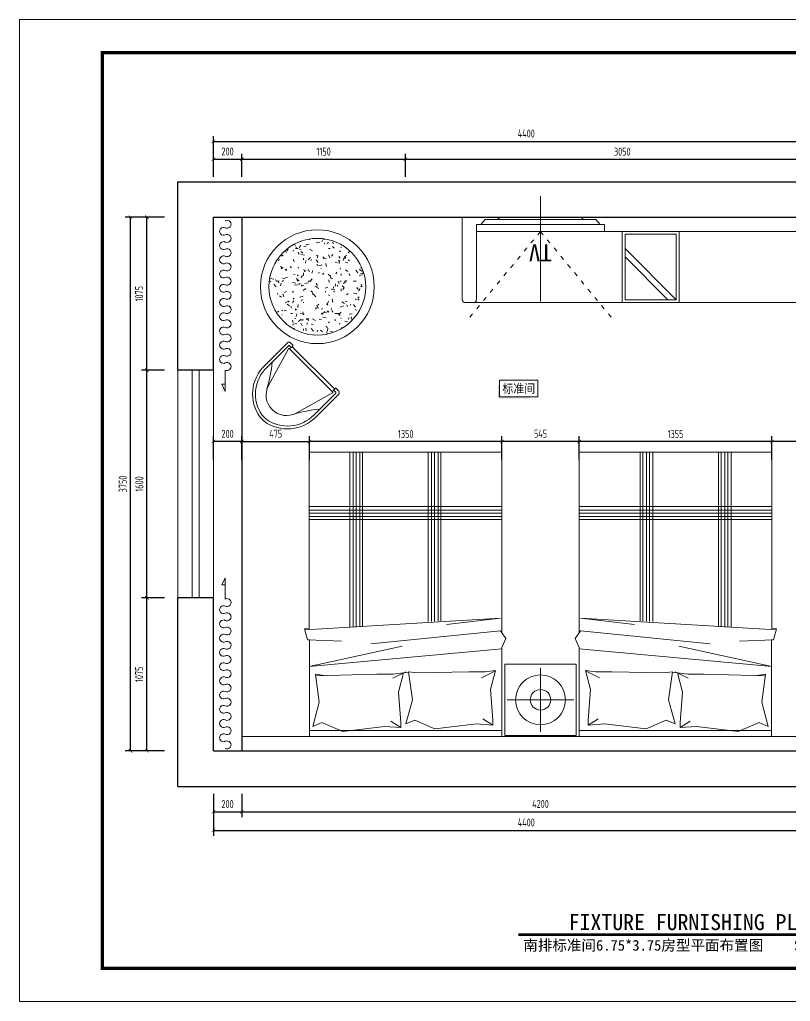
# Model space of a CAD drawing. Header units: millimetres. Extents: x 84706 to 155398, y -6776 to 36429.
# Drawn here: x 84706 to 90124, y 10474 to 17374 of the extents above; entities that cross this region are included whole.
import ezdxf
from ezdxf.enums import TextEntityAlignment as Align

# ---------------------------------------------------------------- set-up
doc = ezdxf.new("R2010")
doc.units = ezdxf.units.MM
for name, pattern in [('ACAD_ISO03W100', [30, 12, -18]), ('DOTE', [61.468, 50.8, -5.08, 0.508, -5.08]), ('HIDDEN', [9.525, 6.35, -3.175])]:
    doc.linetypes.add(name, pattern=pattern)
doc.layers.get('Defpoints').update_dxf_attribs({"color": 250})
for name, color, linetype, lineweight in [('Drawing【图框、表格】', 150, 'Continuous', 0), ('FF-Curtain【平面窗帘】', 32, 'Continuous', 0), ('FF-Text【平面文字】', 2, 'Continuous', 0), ('FF-Win【窗】', 132, 'Continuous', 0), ('FF-【活动成品家具】', 51, 'Continuous', 0), ('RC-dimensions', 44, 'Continuous', 0)]:
    doc.layers.add(name, color=color, linetype=linetype, lineweight=lineweight)
doc.layers.add('WALL【墙体】', color=7, linetype='Continuous')
doc.styles.add('ROMANTIC', font='STXIHEI.TTF', dxfattribs={"bigfont": 'gbcbig.shx'})
doc.styles.add('宋体', font='', dxfattribs={"width": 0.8})
doc.styles.add('尺寸标注', font='ARCHS.SHX', dxfattribs={"width": 0.8})
doc.styles.add('文字', font='')
doc.styles.add('线上图名', font='simhei.ttf')
doc.styles.add('线下图名', font='simhei.ttf')
doc.styles.add('黑体', font='simhei.ttf', dxfattribs={"width": 0.7})
doc.styles.get('宋体').set_extended_font_data('SimSun')
doc.styles.get('文字').set_extended_font_data('SimSun')
doc.dimstyles.new('海龙1：25', dxfattribs={"dimscale": 25, "dimtxt": 2.25, "dimasz": 1, "dimexe": 1.5, "dimexo": 1, "dimgap": 1, "dimtad": 1, "dimdec": 0, "dimrnd": 5, "dimdsep": 46, "dimtxsty": '尺寸标注', "dimblk": 'ARCHTICK', "dimblk1": 'ARCHTICK', "dimblk2": 'ARCHTICK', "dimcen": 1, "dimclrd": 44, "dimclre": 44, "dimclrt": 2, "dimadec": 0, "dimazin": 0, "dimtfac": 1, "dimtdec": 0, "dimtix": 1, "dimtmove": 2, "dimatfit": 3, "dimldrblk": 'hl_arrow2', "dimfxl": 0, "dimarcsym": 0})

# ---------------------------------------------------------------- blocks, each defined once
blk = doc.blocks.new('hlw_3_1600_250')
for p, q in [((-0.5, 0.078125), (0.5, 0.078125)), ((-0.5, -0.078125), (0.5, -0.078125))]:
    blk.add_line(p, q)
at = {"linetype": 'HIDDEN', "ltscale": 15}
for p, q in [((-0.5, 0.015625), (0.5, 0.015625)), ((-0.5, -0.015625), (0.5, -0.015625))]:
    blk.add_line(p, q, dxfattribs=at)
blk = doc.blocks.new('1500平10100181')
at = {"ltscale": 300}
for p, q in [((-1270.6, 991.6), (-770.6, 991.6)), ((-1270.6, 491.6), (-1270.6, 991.6)), ((-770.6, 991.6), (-770.6, 491.6)), ((-749, 1000), (603.1, 1000)), ((-749, 1000), (-749, 374.1)), ((603.1, 1000), (603.1, 320.9)), ((603.1, 1000), (603.1, 345.9)), ((-770.6, 491.6), (-1270.6, 491.6)), ((-1270.6, 491.6), (-770.6, 491.6)), ((-749, 374.1), (-775.9, 311.5)), ((-775.9, 311.5), (-740.1, 257.9)), ((-749, 271.3), (-749, -1000)), ((638.5, 243.1), (606, 239.9)), ((606, 239.9), (606, -999.7)), ((-749, -1000), (603.1, -1000)), ((603.1, -1000), (-749, -1000))]:
    blk.add_line(p, q, dxfattribs=at)
at = {"color": 8}
for p, q in [((-1020.6, 966.9), (-1020.6, 516.3)), ((-770.6, 491.6), (-770.6, 991.6)), ((-749, 958.2), (603.1, 958.2)), ((-686.4, 883.8), (-686.4, 919.5)), ((-686.4, 919.5), (-614.8, 874.8)), ((-686.4, 919.5), (-570, 910.6)), ((-570, 910.6), (-278, 946.4)), ((-278, 946.4), (-137.7, 883.8)), ((-137.7, 883.8), (-75, 910.6)), ((-75, 910.6), (-119.8, 740.7)), ((-39.2, 937.4), (32.4, 892.7)), ((-39.2, 937.4), (77.1, 928.5)), ((-39.2, 901.6), (-39.2, 937.4)), ((-21.3, 687.1), (-39.2, 901.6)), ((77.1, 928.5), (369.1, 964.2)), ((369.1, 964.2), (517.3, 901.6)), ((517.3, 901.6), (580, 928.5)), ((580, 928.5), (535.2, 758.6)), ((-668.5, 669.2), (-686.4, 883.8)), ((-1254.7, 741.6), (-786.5, 741.6)), ((-119.8, 740.7), (-92.9, 544)), ((535.2, 758.6), (562.1, 561.9)), ((-704.3, 535), (-668.5, 669.2)), ((-57.5, 551.6), (-21.3, 687.1)), ((-605.8, 587.2), (-703.4, 538.5)), ((-155.6, 552.9), (-516.3, 544)), ((-92.9, 544), (-155.6, 552.9)), ((14.5, 561.9), (-93.5, 548.4)), ((16.7, 588.7), (-72.8, 544)), ((130.8, 561.9), (14.5, 561.9)), ((560.7, 572.1), (130.8, 561.9)), ((486.3, 572.7), (485.7, 570.5)), ((562.1, 561.9), (486.3, 572.7)), ((-749, 383), (606.9, 508.2)), ((-632.7, 544), (-704.3, 535)), ((-516.3, 544), (-632.7, 544)), ((606.9, 508.2), (-48.2, 365.2)), ((-740.1, 257.9), (172.2, 347.3)), ((603.1, 345.9), (603.1, 320.9)), ((378.1, 329.4), (615.8, 320.5)), ((603.1, 320.9), (616.4, 320.9)), ((616.4, 320.9), (638.5, 243.1)), ((633.7, 248.9), (-740.1, 168.4)), ((-740.1, 168.4), (-360.8, 213.2)), ((229.7, -1000), (229.7, 227.8)), ((250.5, -1000), (250.5, 228.9)), ((274.6, -1000), (274.6, 230.2)), ((295.4, -1000), (295.4, 231.3)), ((319.4, -1000), (319.4, 232.6)), ((-320.9, -1000), (-320.9, 186.7)), ((-300.1, -1000), (-300.1, 187.8)), ((-276, -1000), (-276, 189)), ((-255.2, -1000), (-255.2, 190.1)), ((-231.2, -1000), (-231.2, 191.4)), ((-749, -526.3), (603.1, -526.3)), ((-749, -547.1), (603.1, -547.1)), ((-749, -571.3), (603.1, -571.3)), ((-749, -592.1), (603.1, -592.1)), ((-749, -616), (603.1, -616))]:
    blk.add_line(p, q, dxfattribs=at)
for radius in [175, 72.2]:
    blk.add_circle((-1020.6, 741.6), radius, dxfattribs=at)
blk = doc.blocks.new('_ArchTick')
at = {"color": 2, "linetype": 'ByBlock', "const_width": 0.15}
blk.add_lwpolyline([(-0.5, -0.5), (0.5, 0.5)], dxfattribs=at)
blk = doc.blocks.new('*D33')
at = {"layer": 'Defpoints', "color": 0, "transparency": 16777216}
for p in [(85600.1, 13309.9), (85900.1, 13309.9), (85900.1, 12234.9)]:
    blk.add_point(p, dxfattribs=at)
at = {"layer": 'RC-dimensions', "color": 44, "lineweight": -2, "transparency": 16777216}
for p, q in [((85725.1, 13309.9), (85562.6, 13309.9)), ((85600.1, 12234.9), (85600.1, 13309.9)), ((85725.1, 12234.9), (85562.6, 12234.9))]:
    blk.add_line(p, q, dxfattribs=at)
at = {"layer": 'RC-dimensions', "color": 44, "lineweight": -2, "transparency": 16777216, "xscale": 25, "yscale": 25, "zscale": 25}
for p, rotation in [((85600.1, 13309.9), 90), ((85600.1, 12234.9), 270)]:
    blk.add_blockref('_ArchTick', p, dxfattribs=dict(at, rotation=rotation))
at = {"layer": 'RC-dimensions', "color": 2, "transparency": 16777216, "insert": (85545.8, 12772.4), "char_height": 56.25, "attachment_point": 5, "rotation": 90, "style": '尺寸标注'}
blk.add_mtext('1075', dxfattribs=at)
blk = doc.blocks.new('hl_arrow2')
at = {"color": 2}
blk.add_line((-0.22, 0), (-1, 0), dxfattribs=at)
blk.add_lwpolyline([(-0.22, 0), (-0.86, -0.69), (-0.65, -0.86), (0, 0), (-0.65, 0.86), (-0.86, 0.69)], close=True, dxfattribs=at)
for points in [[(-0.86, 0.69), (-0.65, 0.86), (-0.22, 0), (0, 0)], [(-0.86, -0.69), (-0.65, -0.86), (-0.22, 0), (0, 0)]]:
    blk.add_solid(points, dxfattribs=at)
blk = doc.blocks.new('*D34')
at = {"layer": 'Defpoints', "color": 0, "transparency": 16777216}
for p in [(85600.1, 15984.9), (85900.1, 15984.9), (85900.1, 14909.9)]:
    blk.add_point(p, dxfattribs=at)
at = {"layer": 'RC-dimensions', "color": 44, "lineweight": -2, "transparency": 16777216}
for p, q in [((85725.1, 15984.9), (85562.6, 15984.9)), ((85600.1, 14909.9), (85600.1, 15984.9)), ((85725.1, 14909.9), (85562.6, 14909.9))]:
    blk.add_line(p, q, dxfattribs=at)
at = {"layer": 'RC-dimensions', "color": 44, "lineweight": -2, "transparency": 16777216, "xscale": 25, "yscale": 25, "zscale": 25}
for p, rotation in [((85600.1, 15984.9), 90), ((85600.1, 14909.9), 270)]:
    blk.add_blockref('_ArchTick', p, dxfattribs=dict(at, rotation=rotation))
at = {"layer": 'RC-dimensions', "color": 2, "transparency": 16777216, "insert": (85545.8, 15447.4), "char_height": 56.25, "attachment_point": 5, "rotation": 90, "style": '尺寸标注'}
blk.add_mtext('1075', dxfattribs=at)
blk = doc.blocks.new('*D35')
at = {"layer": 'Defpoints', "color": 0, "transparency": 16777216}
for p in [(85600.1, 14909.9), (85900.1, 14909.9), (85900.1, 13309.9)]:
    blk.add_point(p, dxfattribs=at)
at = {"layer": 'RC-dimensions', "color": 44, "lineweight": -2, "transparency": 16777216}
for p, q in [((85725.1, 14909.9), (85562.6, 14909.9)), ((85600.1, 13309.9), (85600.1, 14909.9)), ((85725.1, 13309.9), (85562.6, 13309.9))]:
    blk.add_line(p, q, dxfattribs=at)
at = {"layer": 'RC-dimensions', "color": 44, "lineweight": -2, "transparency": 16777216, "xscale": 25, "yscale": 25, "zscale": 25}
for p, rotation in [((85600.1, 14909.9), 90), ((85600.1, 13309.9), 270)]:
    blk.add_blockref('_ArchTick', p, dxfattribs=dict(at, rotation=rotation))
at = {"layer": 'RC-dimensions', "color": 2, "transparency": 16777216, "insert": (85547, 14109.9), "char_height": 56.25, "attachment_point": 5, "rotation": 90, "style": '尺寸标注'}
blk.add_mtext('1600', dxfattribs=at)
blk = doc.blocks.new('*D36')
at = {"layer": 'Defpoints', "color": 0, "transparency": 16777216}
for p in [(86067.5, 11975.6), (90467.5, 11975.6), (90467.5, 11675.6)]:
    blk.add_point(p, dxfattribs=at)
at = {"layer": 'RC-dimensions', "color": 44, "lineweight": -2, "transparency": 16777216}
for p, q in [((86067.5, 11800.6), (86067.5, 11638.1)), ((90467.5, 11800.6), (90467.5, 11638.1)), ((86067.5, 11675.6), (90467.5, 11675.6))]:
    blk.add_line(p, q, dxfattribs=at)
at = {"layer": 'RC-dimensions', "color": 44, "lineweight": -2, "transparency": 16777216, "xscale": 25, "yscale": 25, "zscale": 25, "rotation": 180}
blk.add_blockref('_ArchTick', (86067.5, 11675.6), dxfattribs=at)
at = {"layer": 'RC-dimensions', "color": 44, "lineweight": -2, "transparency": 16777216, "xscale": 25, "yscale": 25, "zscale": 25}
blk.add_blockref('_ArchTick', (90467.5, 11675.6), dxfattribs=at)
at = {"layer": 'RC-dimensions', "color": 2, "transparency": 16777216, "insert": (88267.5, 11731), "char_height": 56.25, "attachment_point": 5, "style": '尺寸标注'}
blk.add_mtext('4400', dxfattribs=at)
blk = doc.blocks.new('*D40')
at = {"layer": 'Defpoints', "color": 0, "transparency": 16777216}
for p in [(86067.5, 12106.3), (86267.5, 12106.3), (86267.5, 11806.3)]:
    blk.add_point(p, dxfattribs=at)
at = {"layer": 'RC-dimensions', "color": 44, "lineweight": -2, "transparency": 16777216}
for p, q in [((86067.5, 11931.3), (86067.5, 11768.8)), ((86267.5, 11931.3), (86267.5, 11768.8)), ((86067.5, 11806.3), (86267.5, 11806.3))]:
    blk.add_line(p, q, dxfattribs=at)
at = {"layer": 'RC-dimensions', "color": 44, "lineweight": -2, "transparency": 16777216, "xscale": 25, "yscale": 25, "zscale": 25, "rotation": 180}
blk.add_blockref('_ArchTick', (86067.5, 11806.3), dxfattribs=at)
at = {"layer": 'RC-dimensions', "color": 44, "lineweight": -2, "transparency": 16777216, "xscale": 25, "yscale": 25, "zscale": 25}
blk.add_blockref('_ArchTick', (86267.5, 11806.3), dxfattribs=at)
at = {"layer": 'RC-dimensions', "color": 2, "transparency": 16777216, "insert": (86167.5, 11860.6), "char_height": 56.25, "attachment_point": 5, "style": '尺寸标注'}
blk.add_mtext('200', dxfattribs=at)
blk = doc.blocks.new('*D46')
at = {"layer": 'Defpoints', "color": 0, "transparency": 16777216}
for p in [(86267.5, 16393), (86067.5, 16093), (86267.5, 16093)]:
    blk.add_point(p, dxfattribs=at)
at = {"layer": 'RC-dimensions', "color": 44, "lineweight": -2, "transparency": 16777216}
for p, q in [((86067.5, 16268), (86067.5, 16430.5)), ((86267.5, 16268), (86267.5, 16430.5)), ((86067.5, 16393), (86267.5, 16393))]:
    blk.add_line(p, q, dxfattribs=at)
at = {"layer": 'RC-dimensions', "color": 44, "lineweight": -2, "transparency": 16777216, "xscale": 25, "yscale": 25, "zscale": 25, "rotation": 180}
blk.add_blockref('_ArchTick', (86067.5, 16393), dxfattribs=at)
at = {"layer": 'RC-dimensions', "color": 44, "lineweight": -2, "transparency": 16777216, "xscale": 25, "yscale": 25, "zscale": 25}
blk.add_blockref('_ArchTick', (86267.5, 16393), dxfattribs=at)
at = {"layer": 'RC-dimensions', "color": 2, "transparency": 16777216, "insert": (86167.5, 16447.3), "char_height": 56.25, "attachment_point": 5, "style": '尺寸标注'}
blk.add_mtext('200', dxfattribs=at)
blk = doc.blocks.new('*D47')
at = {"layer": 'Defpoints', "color": 0, "transparency": 16777216}
for p in [(86267.5, 12106.3), (90467.5, 12106.3), (90467.5, 11806.3)]:
    blk.add_point(p, dxfattribs=at)
at = {"layer": 'RC-dimensions', "color": 44, "lineweight": -2, "transparency": 16777216}
for p, q in [((86267.5, 11931.3), (86267.5, 11768.8)), ((90467.5, 11931.3), (90467.5, 11768.8)), ((86267.5, 11806.3), (90467.5, 11806.3))]:
    blk.add_line(p, q, dxfattribs=at)
at = {"layer": 'RC-dimensions', "color": 44, "lineweight": -2, "transparency": 16777216, "xscale": 25, "yscale": 25, "zscale": 25, "rotation": 180}
blk.add_blockref('_ArchTick', (86267.5, 11806.3), dxfattribs=at)
at = {"layer": 'RC-dimensions', "color": 44, "lineweight": -2, "transparency": 16777216, "xscale": 25, "yscale": 25, "zscale": 25}
blk.add_blockref('_ArchTick', (90467.5, 11806.3), dxfattribs=at)
at = {"layer": 'RC-dimensions', "color": 2, "transparency": 16777216, "insert": (88367.5, 11861.8), "char_height": 56.25, "attachment_point": 5, "style": '尺寸标注'}
blk.add_mtext('4200', dxfattribs=at)
blk = doc.blocks.new('*U19')
at = {"color": 150}
blk.add_lwpolyline([(-5.38, -2.34), (5.38, -2.34), (5.38, 2.33), (-5.38, 2.33), (-5.38, -2.34)], dxfattribs=at)
at = {"color": 150, "ltscale": 4}
for points in [[(-5.38, 0.83), (-5.83, 0.83), (-5.38, -2.34), (-5.83, -2.79)], [(3.13, -2.34), (3.13, -2.79), (-5.38, -2.34), (-5.83, -2.79)]]:
    blk.add_solid(points, dxfattribs=at)
at = {"color": 2, "ltscale": 4, "style": '文字', "width": 0.9, "flags": 8}
blk.add_attdef('功能区文字', text='', height=2.5, dxfattribs=at).set_placement((0.01, -0.03), align=Align.MIDDLE_CENTER)
blk = doc.blocks.new('*D60')
at = {"layer": 'Defpoints', "color": 0, "transparency": 16777216}
for p in [(86067.5, 14408.4), (86067.5, 14108.4), (86267.5, 14108.4)]:
    blk.add_point(p, dxfattribs=at)
at = {"layer": 'RC-dimensions', "color": 44, "lineweight": -2, "transparency": 16777216}
for p, q in [((86067.5, 14283.4), (86067.5, 14445.9)), ((86267.5, 14283.4), (86267.5, 14445.9)), ((86267.5, 14408.4), (86067.5, 14408.4))]:
    blk.add_line(p, q, dxfattribs=at)
at = {"layer": 'RC-dimensions', "color": 44, "lineweight": -2, "transparency": 16777216, "xscale": 25, "yscale": 25, "zscale": 25, "rotation": 180}
blk.add_blockref('_ArchTick', (86067.5, 14408.4), dxfattribs=at)
at = {"layer": 'RC-dimensions', "color": 44, "lineweight": -2, "transparency": 16777216, "xscale": 25, "yscale": 25, "zscale": 25}
blk.add_blockref('_ArchTick', (86267.5, 14408.4), dxfattribs=at)
at = {"layer": 'RC-dimensions', "color": 2, "transparency": 16777216, "insert": (86167.5, 14462.7), "char_height": 56.25, "attachment_point": 5, "style": '尺寸标注'}
blk.add_mtext('200', dxfattribs=at)
blk = doc.blocks.new('*D61')
at = {"layer": 'Defpoints', "color": 0, "transparency": 16777216}
for p in [(89994.2, 14408.4), (89994.2, 14108.4), (90467.5, 14108.4)]:
    blk.add_point(p, dxfattribs=at)
at = {"layer": 'RC-dimensions', "color": 44, "lineweight": -2, "transparency": 16777216}
for p, q in [((89994.2, 14283.4), (89994.2, 14445.9)), ((90467.5, 14283.4), (90467.5, 14445.9)), ((90467.5, 14408.4), (89994.2, 14408.4))]:
    blk.add_line(p, q, dxfattribs=at)
at = {"layer": 'RC-dimensions', "color": 44, "lineweight": -2, "transparency": 16777216, "xscale": 25, "yscale": 25, "zscale": 25, "rotation": 180}
blk.add_blockref('_ArchTick', (89994.2, 14408.4), dxfattribs=at)
at = {"layer": 'RC-dimensions', "color": 44, "lineweight": -2, "transparency": 16777216, "xscale": 25, "yscale": 25, "zscale": 25}
blk.add_blockref('_ArchTick', (90467.5, 14408.4), dxfattribs=at)
at = {"layer": 'RC-dimensions', "color": 2, "transparency": 16777216, "insert": (90230.8, 14463.8), "char_height": 56.25, "attachment_point": 5, "style": '尺寸标注'}
blk.add_mtext('475', dxfattribs=at)
blk = doc.blocks.new('*D72')
at = {"layer": 'Defpoints', "color": 0, "transparency": 16777216}
for p in [(86743.8, 14408.4), (86267.5, 14108.4), (86743.8, 14108.4)]:
    blk.add_point(p, dxfattribs=at)
at = {"layer": 'RC-dimensions', "color": 44, "lineweight": -2, "transparency": 16777216}
for p, q in [((86267.5, 14283.4), (86267.5, 14445.9)), ((86743.8, 14283.4), (86743.8, 14445.9)), ((86267.5, 14408.4), (86743.8, 14408.4))]:
    blk.add_line(p, q, dxfattribs=at)
at = {"layer": 'RC-dimensions', "color": 44, "lineweight": -2, "transparency": 16777216, "xscale": 25, "yscale": 25, "zscale": 25, "rotation": 180}
blk.add_blockref('_ArchTick', (86267.5, 14408.4), dxfattribs=at)
at = {"layer": 'RC-dimensions', "color": 44, "lineweight": -2, "transparency": 16777216, "xscale": 25, "yscale": 25, "zscale": 25}
blk.add_blockref('_ArchTick', (86743.8, 14408.4), dxfattribs=at)
at = {"layer": 'RC-dimensions', "color": 2, "transparency": 16777216, "insert": (86505.7, 14463.8), "char_height": 56.25, "attachment_point": 5, "style": '尺寸标注'}
blk.add_mtext('475', dxfattribs=at)
blk = doc.blocks.new('*D73')
at = {"layer": 'Defpoints', "color": 0, "transparency": 16777216}
for p in [(86743.8, 14408.4), (86743.8, 14108.4), (88095.9, 14108.4)]:
    blk.add_point(p, dxfattribs=at)
at = {"layer": 'RC-dimensions', "color": 44, "lineweight": -2, "transparency": 16777216}
for p, q in [((86743.8, 14283.4), (86743.8, 14445.9)), ((88095.9, 14283.4), (88095.9, 14445.9)), ((88095.9, 14408.4), (86743.8, 14408.4))]:
    blk.add_line(p, q, dxfattribs=at)
at = {"layer": 'RC-dimensions', "color": 44, "lineweight": -2, "transparency": 16777216, "xscale": 25, "yscale": 25, "zscale": 25, "rotation": 180}
blk.add_blockref('_ArchTick', (86743.8, 14408.4), dxfattribs=at)
at = {"layer": 'RC-dimensions', "color": 44, "lineweight": -2, "transparency": 16777216, "xscale": 25, "yscale": 25, "zscale": 25}
blk.add_blockref('_ArchTick', (88095.9, 14408.4), dxfattribs=at)
at = {"layer": 'RC-dimensions', "color": 2, "transparency": 16777216, "insert": (87419.9, 14461.5), "char_height": 56.25, "attachment_point": 5, "style": '尺寸标注'}
blk.add_mtext('1350', dxfattribs=at)
blk = doc.blocks.new('*D74')
at = {"layer": 'Defpoints', "color": 0, "transparency": 16777216}
for p in [(88095.9, 14408.4), (88095.9, 14108.4), (88639.1, 14108.4)]:
    blk.add_point(p, dxfattribs=at)
at = {"layer": 'RC-dimensions', "color": 44, "lineweight": -2, "transparency": 16777216}
for p, q in [((88095.9, 14283.4), (88095.9, 14445.9)), ((88639.1, 14283.4), (88639.1, 14445.9)), ((88639.1, 14408.4), (88095.9, 14408.4))]:
    blk.add_line(p, q, dxfattribs=at)
at = {"layer": 'RC-dimensions', "color": 44, "lineweight": -2, "transparency": 16777216, "xscale": 25, "yscale": 25, "zscale": 25, "rotation": 180}
blk.add_blockref('_ArchTick', (88095.9, 14408.4), dxfattribs=at)
at = {"layer": 'RC-dimensions', "color": 44, "lineweight": -2, "transparency": 16777216, "xscale": 25, "yscale": 25, "zscale": 25}
blk.add_blockref('_ArchTick', (88639.1, 14408.4), dxfattribs=at)
at = {"layer": 'RC-dimensions', "color": 2, "transparency": 16777216, "insert": (88367.5, 14463.8), "char_height": 56.25, "attachment_point": 5, "style": '尺寸标注'}
blk.add_mtext('545', dxfattribs=at)
blk = doc.blocks.new('*D75')
at = {"layer": 'Defpoints', "color": 0, "transparency": 16777216}
for p in [(88639.1, 14408.4), (88639.1, 14108.4), (89994.2, 14108.4)]:
    blk.add_point(p, dxfattribs=at)
at = {"layer": 'RC-dimensions', "color": 44, "lineweight": -2, "transparency": 16777216}
for p, q in [((88639.1, 14283.4), (88639.1, 14445.9)), ((89994.2, 14283.4), (89994.2, 14445.9)), ((89994.2, 14408.4), (88639.1, 14408.4))]:
    blk.add_line(p, q, dxfattribs=at)
at = {"layer": 'RC-dimensions', "color": 44, "lineweight": -2, "transparency": 16777216, "xscale": 25, "yscale": 25, "zscale": 25, "rotation": 180}
blk.add_blockref('_ArchTick', (88639.1, 14408.4), dxfattribs=at)
at = {"layer": 'RC-dimensions', "color": 44, "lineweight": -2, "transparency": 16777216, "xscale": 25, "yscale": 25, "zscale": 25}
blk.add_blockref('_ArchTick', (89994.2, 14408.4), dxfattribs=at)
at = {"layer": 'RC-dimensions', "color": 2, "transparency": 16777216, "insert": (89316.6, 14461.5), "char_height": 56.25, "attachment_point": 5, "style": '尺寸标注'}
blk.add_mtext('1355', dxfattribs=at)
blk = doc.blocks.new('*U157')
at = {"color": 2, "linetype": 'Continuous'}
blk.add_lwpolyline([(-46.38, 0, 0.7, 0.7, 0), (52.38, 0, 0.75, 0.75, 0)], format="xyseb", dxfattribs=at)
at = {"color": 2, "style": '线上图名', "flags": 8}
blk.add_attdef('EXISTING_PLAN', text='', height=4.5, dxfattribs=at).set_placement((3, 1.27), align=Align.CENTER)
at = {"color": 2, "style": '线下图名', "flags": 8}
blk.add_attdef('图名1', text='', height=3, dxfattribs=at).set_placement((-44.99, -1.5), align=Align.TOP_LEFT)
blk.add_attdef('比例1', text='', height=3, dxfattribs=at).set_placement((51.56, -1.5), align=Align.TOP_RIGHT)
blk = doc.blocks.new('*D105')
at = {"layer": 'Defpoints', "color": 0, "transparency": 16777216}
for p in [(90467.5, 16518.1), (86067.5, 16218.1), (90467.5, 16218.1)]:
    blk.add_point(p, dxfattribs=at)
at = {"layer": 'RC-dimensions', "color": 44, "lineweight": -2, "transparency": 16777216}
for p, q in [((86067.5, 16393.1), (86067.5, 16555.6)), ((86067.5, 16518.1), (90467.5, 16518.1)), ((90467.5, 16393.1), (90467.5, 16555.6))]:
    blk.add_line(p, q, dxfattribs=at)
at = {"layer": 'RC-dimensions', "color": 44, "lineweight": -2, "transparency": 16777216, "xscale": 25, "yscale": 25, "zscale": 25, "rotation": 180}
blk.add_blockref('_ArchTick', (86067.5, 16518.1), dxfattribs=at)
at = {"layer": 'RC-dimensions', "color": 44, "lineweight": -2, "transparency": 16777216, "xscale": 25, "yscale": 25, "zscale": 25}
blk.add_blockref('_ArchTick', (90467.5, 16518.1), dxfattribs=at)
at = {"layer": 'RC-dimensions', "color": 2, "transparency": 16777216, "insert": (88267.5, 16573.5), "char_height": 56.25, "attachment_point": 5, "style": '尺寸标注'}
blk.add_mtext('4400', dxfattribs=at)
blk = doc.blocks.new('*D106')
at = {"layer": 'Defpoints', "color": 0, "transparency": 16777216}
for p in [(85484.8, 15984.9), (85784.8, 15984.9), (85784.8, 12234.9)]:
    blk.add_point(p, dxfattribs=at)
at = {"layer": 'RC-dimensions', "color": 44, "lineweight": -2, "transparency": 16777216}
for p, q in [((85609.8, 15984.9), (85447.3, 15984.9)), ((85484.8, 12234.9), (85484.8, 15984.9)), ((85609.8, 12234.9), (85447.3, 12234.9))]:
    blk.add_line(p, q, dxfattribs=at)
at = {"layer": 'RC-dimensions', "color": 44, "lineweight": -2, "transparency": 16777216, "xscale": 25, "yscale": 25, "zscale": 25}
for p, rotation in [((85484.8, 15984.9), 90), ((85484.8, 12234.9), 270)]:
    blk.add_blockref('_ArchTick', p, dxfattribs=dict(at, rotation=rotation))
at = {"layer": 'RC-dimensions', "color": 2, "transparency": 16777216, "insert": (85430.5, 14109.9), "char_height": 56.25, "attachment_point": 5, "rotation": 90, "style": '尺寸标注'}
blk.add_mtext('3750', dxfattribs=at)
blk = doc.blocks.new('*D169')
at = {"layer": 'Defpoints', "color": 0, "transparency": 16777216}
for p in [(87417.6, 16393), (86267.5, 16093), (87417.6, 16093)]:
    blk.add_point(p, dxfattribs=at)
at = {"layer": 'RC-dimensions', "color": 44, "lineweight": -2, "transparency": 16777216}
for p, q in [((86267.5, 16268), (86267.5, 16430.5)), ((87417.6, 16268), (87417.6, 16430.5)), ((86267.5, 16393), (87417.6, 16393))]:
    blk.add_line(p, q, dxfattribs=at)
at = {"layer": 'RC-dimensions', "color": 44, "lineweight": -2, "transparency": 16777216, "xscale": 25, "yscale": 25, "zscale": 25, "rotation": 180}
blk.add_blockref('_ArchTick', (86267.5, 16393), dxfattribs=at)
at = {"layer": 'RC-dimensions', "color": 44, "lineweight": -2, "transparency": 16777216, "xscale": 25, "yscale": 25, "zscale": 25}
blk.add_blockref('_ArchTick', (87417.6, 16393), dxfattribs=at)
at = {"layer": 'RC-dimensions', "color": 2, "transparency": 16777216, "insert": (86842.5, 16446.2), "char_height": 56.25, "attachment_point": 5, "style": '尺寸标注'}
blk.add_mtext('1150', dxfattribs=at)
blk = doc.blocks.new('海龍_09052443')
blk.add_lwpolyline([(-10500, -14850), (10500, -14850), (10500, 0), (-10500, 0)], close=True)
at = {"const_width": 50}
blk.add_lwpolyline([(-9250, -14350), (10000, -14350), (10000, -500), (-9250, -500)], close=True, dxfattribs=at)
at = {"style": '黑体', "width": 0.704386, "flags": 8}
blk.add_attdef('项目名称', text='', height=288, rotation=90, dxfattribs=at).set_placement((9289, -6225), align=Align.CENTER)
at = {"color": 2, "style": '宋体', "width": 0.725454, "flags": 8}
blk.add_attdef('图名', text='', height=125, dxfattribs=at).set_placement((9277, -11490), align=Align.MIDDLE)
at = {"style": '黑体', "width": 1.036363, "flags": 8}
for tag, p in [('比例', (9423, -13034)), ('阶段', (9423, -13273)), ('日期', (9423, -13512)), ('1FF-1', (9423, -13991)), ('序号', (9423, -14230))]:
    blk.add_attdef(tag, text='', height=92.3, dxfattribs=at).set_placement(p, align=Align.MIDDLE)
blk = doc.blocks.new('海龙工具_液晶电视')
at = {"color": 251, "linetype": 'ACAD_ISO03W100', "ltscale": 2.5}
for q in [(-507.9, 716), (507.9, 716)]:
    blk.add_line((0, 100), q, dxfattribs=at)
blk.add_line((-450, 50), (450, 50))
at = {"color": 251}
blk.add_line((-300, 15), (300, 15), dxfattribs=at)
blk.add_lwpolyline([(-450, 50), (450, 50), (450, 100), (-450, 100)], close=True)
blk.add_lwpolyline([(-420, 50), (-390, 15), (-300, 15, 0.267949), (-274, 0), (274, 0, 0.267949), (300, 15), (390, 15), (420, 50)], format="xyb")
at = {"color": 250, "style": 'ROMANTIC', "text_generation_flag": 6}
blk.add_text('TV', height=120, rotation=180, dxfattribs=at).set_placement((0.8, 250.3), align=Align.MIDDLE)
blk = doc.blocks.new('电视柜_04')
at = {"color": 250, "linetype": 'DOTE', "ltscale": 177.520661}
blk.add_line((-147.3, 0), (592.4, 0), dxfattribs=at)
at = {"ltscale": 4, "rotation": 270}
blk.add_blockref('海龙工具_液晶电视', (0, 0), dxfattribs=at)
blk = doc.blocks.new('海龙_08088400')
at = {"layer": 'FF-【活动成品家具】'}
h = blk.add_hatch(dxfattribs=at)
h.set_pattern_fill('AR-RROOF', color=8, scale=20.364318, angle=-45)
h.set_pattern_definition([(315, (20, 180), (1170.4, -438.9), [7758.8, -1034.5, 2586.27, -517.25]), (315, (689.3, -123.6), (120.7, 852.2), [1551.76, -170.7, 3103.52, -387.94]), (315, (513.76, 308), (2146.97, -1656.86), [4138.03, -724.16, 2069.01, -517.25])])
h.paths.add_polyline_path([(20, -280), (380, -280), (380, 180), (20, 180)])
blk.add_line((1475, -300), (-1075, -300), dxfattribs=at)
blk.add_lwpolyline([(-1045, -300, 0.414214), (-1025, -280), (-1025, 200), (1425, 200), (1425, -280, 0.414214), (1445, -300), (1505, -300, 0.414214), (1525, -280), (1525, 300), (-1125, 300), (-1125, -280, 0.414214), (-1105, -300), (-1045, -300)], format="xyb", dxfattribs=at)
blk.add_lwpolyline([(400, 200), (400, -300), (0, -300), (0, 200)], close=True, dxfattribs=at)
at = {"layer": 'FF-【活动成品家具】', "color": 8}
blk.add_lwpolyline([(380, 180), (380, -280), (20, -280), (20, 180)], close=True, dxfattribs=at)
blk = doc.blocks.new('海龙_08085835')
at = {"layer": 'FF-【活动成品家具】'}
h = blk.add_hatch(dxfattribs=at)
h.set_pattern_fill('地毯', color=8, scale=300, pattern_type=2)
h.set_pattern_definition([(0, (-124, -196), (132, 228), [12, -201, 9, -87, 18, -213]), (10, (-181, -73), (80.68, 285.34), [21, -51, 27, -159, 15, -198]), (20, (-211, -169), (133.47, 220.976), [24, -165, 21, -123, 15, -96]), (30, (-124, -187), (-21.97, 254.05), [15, -99, 12, -147, 9, -195]), (40, (-208, -121), (33.836, 216.37), [12, -132, 9, -84, 24, -153]), (50, (-163, -229), (-80.25, 235.733), [6, -111, 15, -183, 18, -93]), (60, (-154, -208), (-99.473, 223.71), [15, -123, 6, -144, 12, -111]), (70, (-187, -244), (-109.892, 215.587), [9, -57, 18, -96, 12, -132]), (80, (-172, -67), (-208.565, 164.72), [21, -132, 9, -156, 18, -147]), (90, (-154, -196), (-264, 111), [18, -93, 12, -183, 6, -186]), (100, (-202, -103), (-247.97, 145.145), [21, -117, 18, -96, 21, -219]), (110, (-223, -274), (-240.44, 81.69), [24, -78, 12, -159, 18, -174]), (120, (-304, -238), (-286.65, 28.49), [15, -201, 18, -93, 21, -123]), (130, (-238, -304), (-279.108, 71.266), [9, -66, 12, -129, 24, -168]), (140, (-328, -64), (-220.597, -34.206), [18, -108, 21, -93, 12, -126]), (150, (-79, -322), (-204.825, -120.767), [12, -84, 24, -186, 21, -171]), (160, (-277, -154), (-237.9, -162.43), [18, -126, 15, -114, 12, -183]), (170, (-259, -226), (-215.644, -169.123), [27, -99, 18, -135, 24, -132])])
h.paths.add_polyline_path([(-340, 0, 1), (340, 0, 1)])
for radius in [400, 340]:
    blk.add_circle((0, 0), radius, dxfattribs=at)
blk = doc.blocks.new('休闲椅10134189')
for p, q in [((20, 520.7), (-20, 520.7)), ((20, 500.7), (-20, 500.7)), ((-255, 240), (-255, 15)), ((-235, 240), (-235, 25)), ((235, 25), (235, 240)), ((255, 15), (255, 240)), ((-213.8, 0), (-240, 0)), ((-213.8, 20), (-230, 20)), ((-208.8, 15), (-208.8, 5)), ((211.1, 5), (211.1, 15)), ((216.1, 20), (230, 20)), ((216.1, 0), (240, 0))]:
    blk.add_line(p, q)
at = {"color": 8}
for p, q in [((1.9, 422.5), (-2.9, 422.5)), ((-137.5, 321.1), (-217.7, 40.6)), ((219.4, 40.6), (136.2, 322.3)), ((-213, 34), (214.7, 34)), ((-208.8, 10), (211.1, 10))]:
    blk.add_line(p, q, dxfattribs=at)
for centre, radius, start, end in [((22.8, 246.2), 277.8, 98.857, 181.28109), ((23.1, 246.2), 258.2, 99.61558, 181.36989), ((-22.8, 246.2), 277.8, 358.71891, 81.143), ((-23.1, 246.2), 258.2, 358.63011, 80.38442), ((-240, 15), 15, 180, 270), ((-230, 25), 5, 180, 270), ((-213.8, 15), 5, 0, 90), ((-213.8, 5), 5, 270, 0), ((216.1, 15), 5, 90, 180), ((216.1, 5), 5, 180, 270), ((230, 25), 5, 270, 0), ((240, 15), 15, 270, 0)]:
    blk.add_arc(centre, radius, start, end)
for centre, radius, start, end in [((-2.9, 282.5), 140, 90, 163.99093), ((1.9, 282.5), 140, 16.50992, 90), ((816.6, 697.6), 773.3, 207.10491, 221.2873), ((-820.5, 693.1), 774.9, 319.07629, 333.24397), ((-213, 39), 5, 161.13581, 270), ((-235.1, 16.9), 26.3, 355.77283, 46.65042), ((250.6, 15), 38.3, 146.50425, 174.6625), ((214.7, 39), 5, 270, 19.42774)]:
    blk.add_arc(centre, radius, start, end, dxfattribs=at)
blk = doc.blocks.new('*D193')
at = {"layer": 'Defpoints', "color": 0, "transparency": 16777216}
for p in [(90467.5, 16393), (87417.6, 16093), (90467.5, 16093)]:
    blk.add_point(p, dxfattribs=at)
at = {"layer": 'RC-dimensions', "color": 44, "lineweight": -2, "transparency": 16777216}
for p, q in [((87417.6, 16268), (87417.6, 16430.5)), ((90467.5, 16268), (90467.5, 16430.5)), ((87417.6, 16393), (90467.5, 16393))]:
    blk.add_line(p, q, dxfattribs=at)
at = {"layer": 'RC-dimensions', "color": 44, "lineweight": -2, "transparency": 16777216, "xscale": 25, "yscale": 25, "zscale": 25, "rotation": 180}
blk.add_blockref('_ArchTick', (87417.6, 16393), dxfattribs=at)
at = {"layer": 'RC-dimensions', "color": 44, "lineweight": -2, "transparency": 16777216, "xscale": 25, "yscale": 25, "zscale": 25}
blk.add_blockref('_ArchTick', (90467.5, 16393), dxfattribs=at)
at = {"layer": 'RC-dimensions', "color": 2, "transparency": 16777216, "insert": (88942.5, 16446.2), "char_height": 56.25, "attachment_point": 5, "style": '尺寸标注'}
blk.add_mtext('3050', dxfattribs=at)

msp = doc.modelspace()

# ---------------------------------------------------------------- linework, layer by layer
at = {"layer": 'Defpoints'}
msp.add_line((86267.5, 15984.9), (86267.5, 12234.9), dxfattribs=at)
at = {"layer": 'FF-Curtain【平面窗帘】'}
for points in [[(86151.7, 15960.7, -1.6), (86151.7, 15910.7, 1.6), (86151.7, 15860.7, -1.6), (86151.7, 15810.7, 1.6), (86151.7, 15760.7, -1.6), (86151.7, 15710.7, 1.6), (86151.7, 15660.7, -1.6), (86151.7, 15610.7, 1.6), (86151.7, 15560.7, -1.6), (86151.7, 15510.7, 1.6), (86151.7, 15460.7, -1.6), (86151.7, 15410.7, 1.6), (86151.7, 15360.7, -1.6), (86151.7, 15310.7, 1.6), (86151.7, 15260.7, -1.6), (86151.7, 15210.7, 1.6), (86151.7, 15160.7, -1.6), (86151.7, 15110.7, 1.6), (86151.7, 15060.7, -1.6), (86151.7, 15010.7, 1.6), (86151.7, 14960.7, -1.6), (86151.7, 14910.7), (86151.7, 14860.7), (86151.7, 14810.7), (86151.7, 14760.7), (86126.7, 14810.7), (86151.7, 14810.7)], [(86151.7, 12251.6, 1.6), (86151.7, 12301.6, -1.6), (86151.7, 12351.6, 1.6), (86151.7, 12401.6, -1.6), (86151.7, 12451.6, 1.6), (86151.7, 12501.6, -1.6), (86151.7, 12551.6, 1.6), (86151.7, 12601.6, -1.6), (86151.7, 12651.6, 1.6), (86151.7, 12701.6, -1.6), (86151.7, 12751.6, 1.6), (86151.7, 12801.6, -1.6), (86151.7, 12851.6, 1.6), (86151.7, 12901.6, -1.6), (86151.7, 12951.6, 1.6), (86151.7, 13001.6, -1.6), (86151.7, 13051.6, 1.6), (86151.7, 13101.6, -1.6), (86151.7, 13151.6, 1.6), (86151.7, 13201.6, -1.6), (86151.7, 13251.6, 1.6), (86151.7, 13301.6), (86151.7, 13351.6), (86151.7, 13401.6), (86151.7, 13451.6), (86126.7, 13401.6), (86151.7, 13401.6)]]:
    msp.add_lwpolyline(points, format="xyb", dxfattribs=at)
at = {"layer": 'FF-【活动成品家具】'}
msp.add_lwpolyline([(86267.5, 12234.9), (90467.5, 12234.9), (90467.5, 12334.9), (86267.5, 12334.9)], close=True, dxfattribs=at)
at = {"layer": 'WALL【墙体】'}
for p, q in [((85817.5, 14909.9), (85817.5, 16234.9)), ((85817.5, 16234.9), (92817.5, 16234.9)), ((86067.5, 14909.9), (86067.5, 15984.9)), ((86067.5, 15984.9), (92817.5, 15984.9)), ((86067.5, 14909.9), (85817.5, 14909.9)), ((85817.5, 11984.9), (85817.5, 13309.9)), ((86067.5, 13309.9), (85817.5, 13309.9)), ((86067.5, 12234.9), (86067.5, 13309.9)), ((86067.5, 12234.9), (92817.5, 12234.9)), ((85817.5, 11984.9), (93067.5, 11984.9))]:
    msp.add_line(p, q, dxfattribs=at)

# ---------------------------------------------------------------- block references
at = {"layer": 'Drawing【图框、表格】', "xscale": 0.4646400000000001, "yscale": 0.4646400000000001, "zscale": 0.4646400000000001}
msp.add_blockref('海龍_09052443', (89584.3, 17373.7), dxfattribs=at)
at = {"layer": 'FF-Text【平面文字】'}
ref = msp.add_blockref('*U19', (88214.4, 14781.7), dxfattribs=dict(at, xscale=25, yscale=25, zscale=25))
ref.add_attrib('功能区文字', '标准间', dxfattribs={"layer": '0', "color": 2, "ltscale": 4, "height": 62.5, "style": '文字', "width": 0.9}).set_placement((88214.7, 14781), align=Align.MIDDLE_CENTER)
ref = msp.add_blockref('*U157', (89371, 10943), dxfattribs=dict(at, xscale=25, yscale=25, zscale=25))
ref.add_attrib('比例1', 'SCALE 1:25', dxfattribs={"layer": '0', "color": 2, "height": 75, "style": '线下图名'}).set_placement((90660, 10905.5), align=Align.TOP_RIGHT)
ref.add_attrib('EXISTING_PLAN', 'FIXTURE FURNISHING PLAN', dxfattribs={"layer": '0', "color": 2, "height": 112.5, "style": '线上图名'}).set_placement((89445.9, 10974.8), align=Align.CENTER)
ref.add_attrib('图名1', '南排标准间6.75*3.75房型平面布置图', dxfattribs={"layer": '0', "color": 2, "height": 75, "style": '线下图名'}).set_placement((88246.3, 10905.5), align=Align.TOP_LEFT)
at = {"layer": 'FF-Win【窗】', "xscale": 1600, "yscale": 1600, "zscale": 1600, "rotation": 90}
msp.add_blockref('hlw_3_1600_250', (85942.5, 14109.9), dxfattribs=at)
at = {"layer": 'FF-【活动成品家具】'}
for name, p, rotation in [('电视柜_04', (88367.5, 15984.9), 270), ('休闲椅10134189', (86779.1, 14933), 135), ('1500平10100181', (87346.9, 13334.9), 180)]:
    msp.add_blockref(name, p, dxfattribs=dict(at, rotation=rotation))
for name, p in [('海龙_08088400', (88942.5, 15684.9)), ('海龙_08085835', (86798.6, 15496.4))]:
    msp.add_blockref(name, p, dxfattribs=at)
at = {"layer": 'FF-【活动成品家具】', "xscale": -1, "rotation": 180}
msp.add_blockref('1500平10100181', (89388.2, 13334.9), dxfattribs=at)

# ---------------------------------------------------------------- dimensions: what is measured, and where the dimension line sits
at = {"layer": 'RC-dimensions'}
for base, p1, p2, picture, middle in [((90467.5, 16518.1), (86067.5, 16218.1), (90467.5, 16218.1), '*D105', (88267.5, 16573.5)), ((86267.5, 16393), (86067.5, 16093), (86267.5, 16093), '*D46', (86167.5, 16447.3)), ((87417.6, 16393), (86267.5, 16093), (87417.6, 16093), '*D169', (86842.5, 16446.2)), ((90467.5, 16393), (87417.6, 16093), (90467.5, 16093), '*D193', (88942.5, 16446.2)), ((86743.8, 14408.4), (86267.5, 14108.4), (86743.8, 14108.4), '*D72', (86505.7, 14463.8)), ((86743.8, 14408.4), (88095.9, 14108.4), (86743.8, 14108.4), '*D73', (87419.9, 14461.5)), ((88095.9, 14408.4), (88639.1, 14108.4), (88095.9, 14108.4), '*D74', (88367.5, 14463.8)), ((88639.1, 14408.4), (89994.2, 14108.4), (88639.1, 14108.4), '*D75', (89316.6, 14461.5)), ((89994.2, 14408.4), (90467.5, 14108.4), (89994.2, 14108.4), '*D61', (90230.8, 14463.8)), ((86267.5, 11806.3), (86067.5, 12106.3), (86267.5, 12106.3), '*D40', (86167.5, 11860.6)), ((90467.5, 11806.3), (86267.5, 12106.3), (90467.5, 12106.3), '*D47', (88367.5, 11861.8)), ((90467.5, 11675.6), (86067.5, 11975.6), (90467.5, 11975.6), '*D36', (88267.5, 11731))]:
    dim = msp.add_linear_dim(base=base, p1=p1, p2=p2, dimstyle='海龙1：25', dxfattribs=at)
    dim.commit()
    dim.dimension.update_dxf_attribs({"geometry": picture, "text_midpoint": middle})
for base, p1, p2, angle, picture, middle in [((85484.8, 15984.9), (85784.8, 12234.9), (85784.8, 15984.9), 90, '*D106', (85430.5, 14109.9)), ((85600.1, 15984.9), (85900.1, 14909.9), (85900.1, 15984.9), 270, '*D34', (85545.8, 15447.4)), ((85600.1, 14909.9), (85900.1, 13309.9), (85900.1, 14909.9), 270, '*D35', (85547, 14109.9)), ((86067.5, 14408.4), (86267.5, 14108.4), (86067.5, 14108.4), 180, '*D60', (86167.5, 14462.7)), ((85600.1, 13309.9), (85900.1, 12234.9), (85900.1, 13309.9), 270, '*D33', (85545.8, 12772.4))]:
    dim = msp.add_linear_dim(base=base, p1=p1, p2=p2, angle=angle, dimstyle='海龙1：25', dxfattribs=at)
    dim.commit()
    dim.dimension.update_dxf_attribs({"geometry": picture, "text_midpoint": middle})

doc.saveas('drawing.dxf')
